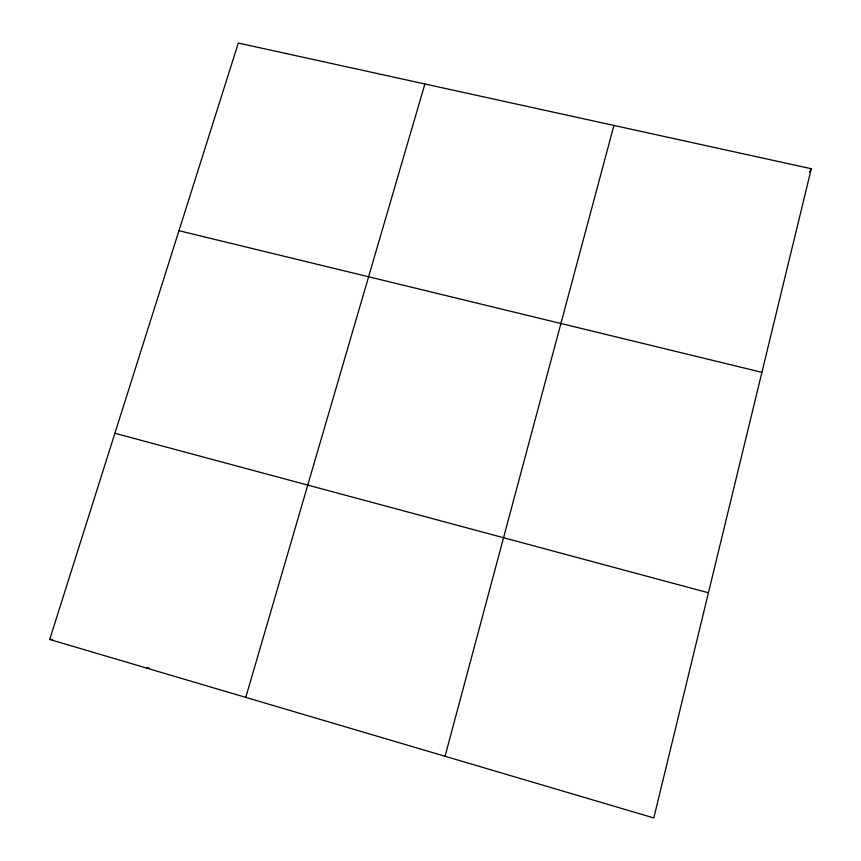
<?xml version="1.0" encoding="UTF-8"?>
<svg xmlns="http://www.w3.org/2000/svg" width="861" height="861" viewBox="0 0 861 861"><rect width="100%" height="100%" fill="white"/><g stroke="black" fill="none" stroke-linecap="round" stroke-linejoin="round"><path stroke-width="1.29" d="M811.299 168.734L653.811 817.95L49.701 639.454L238.314 43.05L811.299 168.734L809.544 172.189M445.051 756.27L613.925 125.437M245.772 697.378L424.893 83.98M146.607 668.082L149.136 667.953M49.701 639.454L52.22 639.486M178.97 230.705L761.91 372.329M114.911 433.266L708.431 592.788"/></g></svg>
